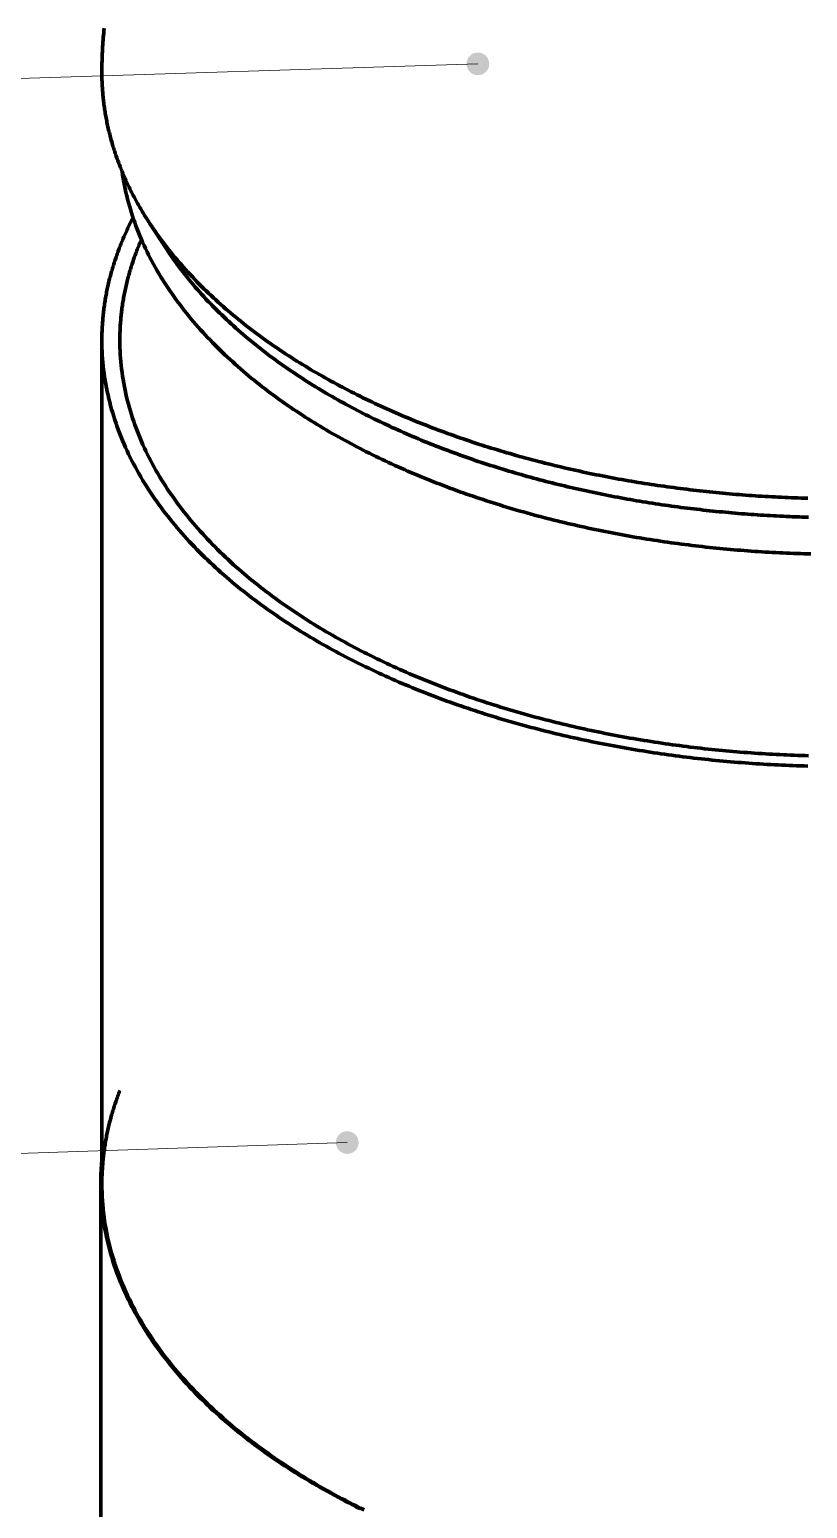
# Model space of a CAD drawing. Header units: millimetres. Extents: x 0 to 841, y 0 to 594.
# Drawn here: x 276.5 to 317.6, y 313.8 to 391.9 of the extents above; entities that cross this region are included whole.
import ezdxf

# ---------------------------------------------------------------- set-up
doc = ezdxf.new("R2010")
doc.units = ezdxf.units.MM
doc.layers.add('01-VISIBLE', color=7, linetype='CONTINUOUS', lineweight=70)
doc.layers.add('08-FINA', color=5, linetype='CONTINUOUS', lineweight=18)

msp = doc.modelspace()

# ---------------------------------------------------------------- hatches: boundary and pattern name
at = {"layer": '08-FINA'}
h = msp.add_hatch(color=7, dxfattribs=at)
h.dxf.hatch_style = 1
edge = h.paths.add_edge_path()
edge.add_arc((300.202, 390.084), 0.6, 0, 360)
h = msp.add_hatch(color=7, dxfattribs=at)
h.dxf.hatch_style = 1
edge = h.paths.add_edge_path()
edge.add_arc((293.298, 333.087), 0.6, 0, 360)

# ---------------------------------------------------------------- linework, layer by layer
at = {"layer": '01-VISIBLE'}
for p, q in [((283.736, 380.311), (282.848, 381.669)), ((280.329, 330.897), (280.329, 375.476)), ((280.269, 295.948), (280.269, 330.897))]:
    msp.add_line(p, q, dxfattribs=at)
for points in [[(280.45, 391.971), (280.438, 391.848), (280.426, 391.725), (280.415, 391.603), (280.404, 391.48), (280.395, 391.356), (280.386, 391.233), (280.377, 391.11), (280.369, 390.987), (280.362, 390.864), (280.356, 390.74), (280.35, 390.617), (280.345, 390.494), (280.341, 390.37), (280.337, 390.247), (280.334, 390.124), (280.332, 390), (280.33, 389.877), (280.329, 389.753), (280.329, 389.63)], [(280.329, 389.63), (280.329, 389.549), (280.33, 389.468), (280.331, 389.388), (280.333, 389.307), (280.335, 389.226), (280.338, 389.146), (280.341, 389.065), (280.345, 388.985), (280.349, 388.904), (280.354, 388.824), (280.359, 388.743), (280.365, 388.663), (280.371, 388.582), (280.378, 388.502), (280.385, 388.422), (280.393, 388.341), (280.401, 388.261), (280.41, 388.181), (280.419, 388.101), (280.428, 388.021), (280.439, 387.941), (280.449, 387.861), (280.46, 387.781), (280.472, 387.701), (280.484, 387.621), (280.497, 387.541), (280.51, 387.462), (280.523, 387.382), (280.538, 387.303), (280.552, 387.224), (280.567, 387.144), (280.583, 387.065), (280.598, 386.986), (280.615, 386.907), (280.632, 386.828), (280.649, 386.749), (280.667, 386.671), (280.685, 386.592), (280.704, 386.514), (280.723, 386.435), (280.743, 386.357), (280.763, 386.279), (280.784, 386.201), (280.805, 386.123), (280.826, 386.045), (280.848, 385.968), (280.87, 385.89), (280.893, 385.813), (280.916, 385.736), (280.94, 385.659), (280.964, 385.582), (280.989, 385.505), (281.014, 385.428), (281.039, 385.351), (281.065, 385.275), (281.091, 385.199), (281.118, 385.123), (281.145, 385.047), (281.173, 384.971), (281.201, 384.895), (281.229, 384.82), (281.258, 384.744), (281.287, 384.669), (281.317, 384.594), (281.347, 384.519), (281.377, 384.445), (281.408, 384.37), (281.439, 384.296), (281.47, 384.221), (281.502, 384.147), (281.535, 384.073), (281.568, 384), (281.601, 383.926), (281.634, 383.853), (281.668, 383.78), (281.702, 383.707), (281.737, 383.634), (281.772, 383.561), (281.807, 383.489), (281.843, 383.416), (281.879, 383.344), (281.916, 383.272), (281.952, 383.2), (281.99, 383.129), (282.027, 383.057), (282.065, 382.986), (282.103, 382.915), (282.142, 382.844), (282.181, 382.774), (282.22, 382.703), (282.26, 382.633), (282.299, 382.563), (282.34, 382.493), (282.38, 382.423), (282.421, 382.354), (282.462, 382.284), (282.504, 382.215), (282.546, 382.146), (282.588, 382.077), (282.63, 382.009), (282.673, 381.94), (282.716, 381.872), (282.76, 381.804), (282.804, 381.736), (282.848, 381.669)], [(281.4, 384.389), (281.426, 384.206), (281.456, 384.023), (281.488, 383.84), (281.522, 383.658), (281.559, 383.476), (281.599, 383.295), (281.641, 383.114), (281.686, 382.934), (281.733, 382.755), (281.783, 382.576), (281.835, 382.398), (281.889, 382.221), (281.946, 382.044), (282.005, 381.868), (282.066, 381.693), (282.13, 381.519), (282.196, 381.345), (282.264, 381.173), (282.334, 381.001), (282.406, 380.83), (282.481, 380.661), (282.558, 380.492), (282.636, 380.324), (282.717, 380.157), (282.8, 379.99), (282.884, 379.825), (282.971, 379.661), (283.059, 379.498), (283.149, 379.336), (283.241, 379.175), (283.335, 379.015), (283.431, 378.856), (283.528, 378.698), (283.627, 378.541), (283.728, 378.385), (283.83, 378.231), (283.934, 378.077), (284.039, 377.924), (284.146, 377.773), (284.255, 377.622), (284.365, 377.473), (284.476, 377.325), (284.589, 377.177), (284.703, 377.031), (284.819, 376.886), (284.936, 376.742), (285.054, 376.599), (285.173, 376.457), (285.294, 376.317), (285.416, 376.177), (285.539, 376.038), (285.664, 375.901), (285.789, 375.764), (285.916, 375.629), (286.044, 375.494), (286.173, 375.361), (286.303, 375.229), (286.434, 375.098), (286.566, 374.967), (286.7, 374.838), (286.834, 374.71), (286.969, 374.583), (287.105, 374.457), (287.242, 374.332), (287.38, 374.208), (287.519, 374.085), (287.658, 373.963), (287.799, 373.842), (287.94, 373.722), (288.083, 373.603), (288.226, 373.485), (288.37, 373.368), (288.514, 373.252), (288.66, 373.136), (288.806, 373.022), (288.953, 372.909), (289.101, 372.797), (289.249, 372.685), (289.398, 372.575), (289.548, 372.466), (289.698, 372.357), (289.849, 372.25), (290.001, 372.143), (290.154, 372.037), (290.307, 371.932), (290.46, 371.828), (290.614, 371.725), (290.769, 371.623), (290.925, 371.522), (291.081, 371.421), (291.237, 371.322), (291.394, 371.223), (291.552, 371.125), (291.71, 371.028), (291.869, 370.932), (292.028, 370.837), (292.188, 370.743), (292.348, 370.649), (292.508, 370.556), (292.67, 370.465), (292.831, 370.373), (292.993, 370.283), (293.156, 370.194), (293.319, 370.105), (293.482, 370.017), (293.646, 369.93), (293.81, 369.844), (293.975, 369.759), (294.14, 369.674), (294.305, 369.59), (294.471, 369.507), (294.637, 369.425), (294.804, 369.343), (294.971, 369.262), (295.138, 369.182), (295.306, 369.103), (295.474, 369.024), (295.642, 368.947), (295.811, 368.87), (295.98, 368.793), (296.15, 368.718), (296.319, 368.643), (296.489, 368.569), (296.66, 368.495), (296.83, 368.423), (297.001, 368.351), (297.173, 368.279), (297.344, 368.209), (297.516, 368.139), (297.688, 368.07), (297.861, 368.002), (298.033, 367.934), (298.206, 367.867), (298.38, 367.8), (298.553, 367.735), (298.727, 367.67), (298.901, 367.605), (299.075, 367.542), (299.249, 367.479), (299.424, 367.417), (299.599, 367.355), (299.774, 367.294), (299.95, 367.234), (300.125, 367.174), (300.301, 367.115), (300.477, 367.057), (300.654, 366.999), (300.83, 366.942), (301.007, 366.886), (301.184, 366.83), (301.361, 366.775), (301.538, 366.72), (301.716, 366.666), (301.893, 366.613), (302.071, 366.56), (302.249, 366.508), (302.428, 366.457), (302.606, 366.406), (302.785, 366.356), (302.963, 366.307), (303.142, 366.258), (303.321, 366.21), (303.501, 366.162), (303.68, 366.115), (303.86, 366.068), (304.039, 366.023), (304.219, 365.977), (304.399, 365.933), (304.58, 365.889), (304.76, 365.845), (304.94, 365.802), (305.121, 365.76), (305.302, 365.718), (305.483, 365.677), (305.664, 365.637), (305.845, 365.597), (306.026, 365.557), (306.208, 365.519), (306.389, 365.48), (306.571, 365.443), (306.752, 365.406), (306.934, 365.369), (307.116, 365.333), (307.298, 365.298), (307.481, 365.263), (307.663, 365.229), (307.845, 365.195), (308.028, 365.162), (308.211, 365.13), (308.393, 365.098), (308.576, 365.066), (308.759, 365.036), (308.942, 365.005), (309.125, 364.976), (309.308, 364.947), (309.492, 364.918), (309.675, 364.89), (309.858, 364.862), (310.042, 364.835), (310.226, 364.809), (310.409, 364.783), (310.593, 364.758), (310.777, 364.733), (310.961, 364.709), (311.145, 364.685), (311.329, 364.662), (311.513, 364.639), (311.697, 364.617), (311.881, 364.596), (312.066, 364.575), (312.25, 364.555), (312.434, 364.535), (312.619, 364.515), (312.803, 364.496), (312.988, 364.478), (313.173, 364.46), (313.357, 364.443), (313.542, 364.427), (313.727, 364.41), (313.912, 364.395), (314.097, 364.38), (314.282, 364.365), (314.467, 364.351), (314.652, 364.338), (314.837, 364.325), (315.022, 364.312), (315.207, 364.3), (315.392, 364.289), (315.577, 364.278), (315.762, 364.268), (315.948, 364.258), (316.133, 364.249), (316.318, 364.24), (316.503, 364.232), (316.689, 364.224), (316.874, 364.217), (317.06, 364.21), (317.245, 364.204), (317.43, 364.198), (317.616, 364.193), (317.801, 364.189)], [(281.976, 381.952), (281.939, 381.881), (281.903, 381.809), (281.867, 381.737), (281.831, 381.665), (281.795, 381.593), (281.76, 381.521), (281.726, 381.449), (281.691, 381.376), (281.657, 381.303), (281.624, 381.23), (281.59, 381.157), (281.558, 381.084), (281.525, 381.01), (281.493, 380.937), (281.461, 380.863), (281.43, 380.789), (281.399, 380.715), (281.368, 380.641), (281.338, 380.566), (281.308, 380.492), (281.279, 380.417), (281.25, 380.342), (281.222, 380.267), (281.193, 380.192), (281.166, 380.116), (281.138, 380.041), (281.112, 379.965), (281.085, 379.889), (281.059, 379.813), (281.033, 379.737), (281.008, 379.661), (280.983, 379.584), (280.959, 379.508), (280.935, 379.431), (280.912, 379.354), (280.888, 379.277), (280.866, 379.2), (280.844, 379.123), (280.822, 379.046), (280.801, 378.968), (280.78, 378.891), (280.759, 378.813), (280.739, 378.735), (280.72, 378.657), (280.701, 378.579), (280.682, 378.501), (280.664, 378.423), (280.646, 378.345), (280.629, 378.266), (280.613, 378.188), (280.596, 378.109), (280.58, 378.03), (280.565, 377.951), (280.55, 377.872), (280.536, 377.793), (280.522, 377.714), (280.508, 377.635), (280.495, 377.556), (280.483, 377.477), (280.471, 377.397), (280.459, 377.318), (280.448, 377.238), (280.438, 377.158), (280.428, 377.079), (280.418, 376.999), (280.409, 376.919), (280.4, 376.839), (280.392, 376.759), (280.384, 376.679), (280.377, 376.599), (280.371, 376.519), (280.364, 376.439), (280.359, 376.359), (280.354, 376.279), (280.349, 376.199), (280.345, 376.119), (280.341, 376.038), (280.338, 375.958), (280.335, 375.878), (280.333, 375.798), (280.331, 375.717), (280.33, 375.637), (280.329, 375.557), (280.329, 375.476)], [(282.848, 381.669), (282.943, 381.524), (283.04, 381.38), (283.139, 381.238), (283.238, 381.096), (283.339, 380.955), (283.442, 380.815), (283.545, 380.675), (283.65, 380.537), (283.756, 380.4), (283.863, 380.263), (283.971, 380.128), (284.081, 379.993), (284.191, 379.86), (284.303, 379.727), (284.416, 379.595), (284.53, 379.464), (284.644, 379.334), (284.76, 379.205), (284.877, 379.077), (284.995, 378.95), (285.114, 378.823), (285.234, 378.698), (285.354, 378.573), (285.476, 378.45), (285.598, 378.327), (285.722, 378.205), (285.846, 378.084), (285.971, 377.964), (286.097, 377.845), (286.224, 377.726), (286.352, 377.609), (286.48, 377.492), (286.609, 377.376), (286.739, 377.262), (286.87, 377.148), (287.001, 377.034), (287.133, 376.922), (287.266, 376.811), (287.4, 376.7), (287.534, 376.59), (287.669, 376.481), (287.805, 376.373), (287.941, 376.266), (288.078, 376.159), (288.215, 376.053), (288.353, 375.948), (288.492, 375.844), (288.632, 375.741), (288.772, 375.639), (288.912, 375.537), (289.053, 375.436), (289.195, 375.336), (289.337, 375.237), (289.48, 375.138), (289.623, 375.04), (289.767, 374.943), (289.911, 374.847), (290.056, 374.751), (290.201, 374.657), (290.347, 374.563), (290.493, 374.469), (290.64, 374.377), (290.787, 374.285), (290.935, 374.194), (291.083, 374.104), (291.231, 374.014), (291.38, 373.925), (291.53, 373.837), (291.679, 373.75), (291.83, 373.663), (291.98, 373.577), (292.131, 373.492), (292.283, 373.407), (292.435, 373.323), (292.587, 373.24), (292.739, 373.158), (292.892, 373.076), (293.046, 372.995), (293.199, 372.914), (293.353, 372.834), (293.508, 372.755), (293.662, 372.677), (293.817, 372.599), (293.973, 372.522), (294.128, 372.445), (294.284, 372.369), (294.441, 372.294), (294.597, 372.22), (294.754, 372.146), (294.911, 372.072), (295.069, 372), (295.227, 371.928), (295.385, 371.856), (295.543, 371.786), (295.702, 371.715), (295.861, 371.646), (296.02, 371.577), (296.179, 371.509), (296.339, 371.441), (296.499, 371.374), (296.659, 371.308), (296.82, 371.242), (296.98, 371.177), (297.141, 371.112), (297.303, 371.048), (297.464, 370.985), (297.626, 370.922), (297.788, 370.859), (297.95, 370.798), (298.112, 370.737), (298.275, 370.676), (298.437, 370.616), (298.6, 370.557), (298.763, 370.498), (298.927, 370.44), (299.09, 370.382), (299.254, 370.325), (299.418, 370.269), (299.582, 370.213), (299.747, 370.157), (299.911, 370.102), (300.076, 370.048), (300.241, 369.994), (300.406, 369.941), (300.571, 369.888), (300.737, 369.836), (300.902, 369.785), (301.068, 369.734), (301.234, 369.683), (301.4, 369.633), (301.566, 369.584), (301.733, 369.535), (301.899, 369.487), (302.066, 369.439), (302.233, 369.392), (302.4, 369.345), (302.567, 369.299), (302.735, 369.253), (302.902, 369.208), (303.07, 369.163), (303.237, 369.119), (303.405, 369.075), (303.573, 369.032), (303.741, 368.99), (303.91, 368.948), (304.078, 368.906), (304.247, 368.865), (304.415, 368.824), (304.584, 368.784), (304.753, 368.745), (304.922, 368.706), (305.091, 368.667), (305.26, 368.629), (305.43, 368.592), (305.599, 368.555), (305.769, 368.518), (305.938, 368.482), (306.108, 368.446), (306.278, 368.411), (306.448, 368.377), (306.618, 368.343), (306.788, 368.309), (306.958, 368.276), (307.129, 368.243), (307.299, 368.211), (307.47, 368.179), (307.64, 368.148), (307.811, 368.117), (307.982, 368.087), (308.153, 368.057), (308.324, 368.028), (308.495, 367.999), (308.666, 367.971), (308.837, 367.943), (309.008, 367.916), (309.18, 367.889), (309.351, 367.862), (309.523, 367.836), (309.694, 367.811), (309.866, 367.786), (310.038, 367.761), (310.209, 367.737), (310.381, 367.714), (310.553, 367.691), (310.725, 367.668), (310.897, 367.646), (311.069, 367.624), (311.241, 367.603), (311.413, 367.582), (311.586, 367.561), (311.758, 367.541), (311.93, 367.522), (312.103, 367.503), (312.275, 367.484), (312.448, 367.466), (312.62, 367.449), (312.793, 367.432), (312.966, 367.415), (313.138, 367.399), (313.311, 367.383), (313.484, 367.367), (313.657, 367.352), (313.829, 367.338), (314.002, 367.324), (314.175, 367.311), (314.348, 367.297), (314.521, 367.285), (314.694, 367.273), (314.867, 367.261), (315.04, 367.25), (315.213, 367.239), (315.387, 367.228), (315.56, 367.218), (315.733, 367.209), (315.906, 367.2), (316.079, 367.191), (316.253, 367.183), (316.426, 367.176), (316.599, 367.168), (316.773, 367.161), (316.946, 367.155), (317.119, 367.149), (317.293, 367.144), (317.466, 367.139), (317.639, 367.134)], [(282.416, 380.808), (282.384, 380.734), (282.353, 380.659), (282.322, 380.585), (282.291, 380.51), (282.261, 380.435), (282.231, 380.36), (282.202, 380.285), (282.172, 380.21), (282.144, 380.134), (282.116, 380.059), (282.088, 379.983), (282.061, 379.907), (282.034, 379.831), (282.007, 379.754), (281.981, 379.678), (281.956, 379.601), (281.93, 379.525), (281.906, 379.448), (281.881, 379.371), (281.858, 379.294), (281.834, 379.216), (281.811, 379.139), (281.789, 379.061), (281.767, 378.984), (281.745, 378.906), (281.724, 378.828), (281.704, 378.75), (281.683, 378.672), (281.664, 378.594), (281.645, 378.515), (281.626, 378.437), (281.608, 378.358), (281.59, 378.279), (281.572, 378.2), (281.556, 378.121), (281.539, 378.042), (281.523, 377.963), (281.508, 377.884), (281.493, 377.805), (281.479, 377.725), (281.465, 377.646), (281.451, 377.566), (281.438, 377.486), (281.426, 377.407), (281.414, 377.327), (281.403, 377.247), (281.392, 377.167), (281.381, 377.087), (281.371, 377.007), (281.362, 376.926), (281.353, 376.846), (281.344, 376.766), (281.336, 376.686), (281.329, 376.605), (281.322, 376.525), (281.316, 376.444), (281.31, 376.364), (281.304, 376.283), (281.3, 376.203), (281.295, 376.122), (281.291, 376.041), (281.288, 375.961), (281.285, 375.88), (281.283, 375.799), (281.281, 375.719), (281.28, 375.638), (281.279, 375.557), (281.279, 375.476)], [(283.736, 380.311), (283.83, 380.17), (283.924, 380.03), (284.02, 379.891), (284.118, 379.752), (284.216, 379.615), (284.316, 379.478), (284.417, 379.342), (284.519, 379.207), (284.622, 379.073), (284.727, 378.94), (284.833, 378.808), (284.939, 378.677), (285.047, 378.546), (285.156, 378.417), (285.266, 378.288), (285.377, 378.161), (285.489, 378.034), (285.602, 377.908), (285.716, 377.783), (285.831, 377.659), (285.947, 377.535), (286.064, 377.413), (286.182, 377.291), (286.3, 377.171), (286.42, 377.051), (286.54, 376.932), (286.662, 376.814), (286.784, 376.697), (286.907, 376.58), (287.03, 376.465), (287.155, 376.35), (287.28, 376.237), (287.406, 376.124), (287.533, 376.011), (287.66, 375.9), (287.789, 375.79), (287.918, 375.68), (288.047, 375.571), (288.178, 375.463), (288.309, 375.356), (288.44, 375.25), (288.573, 375.144), (288.705, 375.04), (288.839, 374.936), (288.973, 374.833), (289.108, 374.73), (289.243, 374.629), (289.379, 374.528), (289.516, 374.428), (289.653, 374.329), (289.791, 374.23), (289.929, 374.133), (290.068, 374.036), (290.207, 373.94), (290.347, 373.844), (290.487, 373.75), (290.628, 373.656), (290.769, 373.562), (290.911, 373.47), (291.053, 373.378), (291.196, 373.287), (291.339, 373.197), (291.482, 373.108), (291.626, 373.019), (291.771, 372.931), (291.916, 372.843), (292.061, 372.757), (292.207, 372.671), (292.353, 372.585), (292.5, 372.501), (292.646, 372.417), (292.794, 372.334), (292.942, 372.251), (293.09, 372.169), (293.238, 372.088), (293.387, 372.007), (293.536, 371.928), (293.686, 371.848), (293.836, 371.77), (293.986, 371.692), (294.136, 371.615), (294.287, 371.538), (294.439, 371.462), (294.59, 371.387), (294.742, 371.312), (294.894, 371.238), (295.047, 371.165), (295.2, 371.092), (295.353, 371.02), (295.506, 370.949), (295.66, 370.878), (295.814, 370.808), (295.968, 370.738), (296.122, 370.669), (296.277, 370.601), (296.432, 370.533), (296.588, 370.465), (296.743, 370.399), (296.899, 370.333), (297.055, 370.267), (297.211, 370.203), (297.368, 370.138), (297.525, 370.075), (297.682, 370.012), (297.839, 369.949), (297.997, 369.887), (298.154, 369.826), (298.312, 369.765), (298.47, 369.705), (298.629, 369.646), (298.787, 369.586), (298.946, 369.528), (299.105, 369.47), (299.264, 369.413), (299.424, 369.356), (299.583, 369.3), (299.743, 369.244), (299.903, 369.189), (300.063, 369.134), (300.224, 369.08), (300.384, 369.027), (300.545, 368.974), (300.706, 368.921), (300.867, 368.869), (301.028, 368.818), (301.19, 368.767), (301.351, 368.717), (301.513, 368.667), (301.675, 368.618), (301.837, 368.569), (301.999, 368.521), (302.162, 368.473), (302.324, 368.426), (302.487, 368.379), (302.65, 368.333), (302.813, 368.288), (302.976, 368.243), (303.139, 368.198), (303.302, 368.154), (303.466, 368.11), (303.629, 368.067), (303.793, 368.025), (303.957, 367.983), (304.121, 367.941), (304.285, 367.9), (304.45, 367.859), (304.614, 367.819), (304.779, 367.78), (304.943, 367.741), (305.108, 367.702), (305.273, 367.664), (305.438, 367.626), (305.603, 367.589), (305.768, 367.553), (305.934, 367.517), (306.099, 367.481), (306.265, 367.446), (306.43, 367.411), (306.596, 367.377), (306.762, 367.343), (306.928, 367.31), (307.094, 367.277), (307.26, 367.245), (307.426, 367.213), (307.592, 367.181), (307.759, 367.15), (307.925, 367.12), (308.092, 367.09), (308.258, 367.061), (308.425, 367.032), (308.592, 367.003), (308.759, 366.975), (308.926, 366.947), (309.093, 366.92), (309.26, 366.893), (309.427, 366.867), (309.594, 366.841), (309.762, 366.816), (309.929, 366.791), (310.096, 366.767), (310.264, 366.743), (310.431, 366.719), (310.599, 366.696), (310.767, 366.674), (310.935, 366.651), (311.102, 366.63), (311.27, 366.609), (311.438, 366.588), (311.606, 366.567), (311.774, 366.548), (311.942, 366.528), (312.111, 366.509), (312.279, 366.491), (312.447, 366.472), (312.615, 366.455), (312.784, 366.438), (312.952, 366.421), (313.121, 366.405), (313.289, 366.389), (313.458, 366.373), (313.626, 366.358), (313.795, 366.344), (313.963, 366.33), (314.132, 366.316), (314.301, 366.303), (314.47, 366.29), (314.638, 366.278), (314.807, 366.266), (314.976, 366.254), (315.145, 366.243), (315.314, 366.233), (315.483, 366.223), (315.652, 366.213), (315.821, 366.204), (315.99, 366.195), (316.159, 366.187), (316.328, 366.179), (316.497, 366.171), (316.666, 366.164), (316.835, 366.157), (317.004, 366.151), (317.173, 366.146), (317.342, 366.14), (317.511, 366.135), (317.681, 366.131)], [(280.329, 375.476), (280.33, 375.282), (280.335, 375.087), (280.342, 374.893), (280.352, 374.698), (280.365, 374.504), (280.381, 374.31), (280.4, 374.116), (280.422, 373.923), (280.446, 373.73), (280.474, 373.537), (280.504, 373.345), (280.537, 373.153), (280.573, 372.962), (280.611, 372.771), (280.653, 372.581), (280.697, 372.391), (280.743, 372.202), (280.793, 372.014), (280.844, 371.827), (280.899, 371.64), (280.956, 371.454), (281.016, 371.268), (281.078, 371.084), (281.143, 370.9), (281.21, 370.718), (281.279, 370.536), (281.351, 370.355), (281.425, 370.175), (281.502, 369.996), (281.58, 369.818), (281.661, 369.641), (281.744, 369.465), (281.83, 369.29), (281.917, 369.116), (282.006, 368.943), (282.098, 368.772), (282.191, 368.601), (282.287, 368.431), (282.384, 368.263), (282.484, 368.095), (282.585, 367.929), (282.688, 367.764), (282.793, 367.6), (282.899, 367.437), (283.007, 367.275), (283.117, 367.115), (283.229, 366.955), (283.342, 366.797), (283.457, 366.64), (283.574, 366.484), (283.692, 366.329), (283.811, 366.176), (283.932, 366.023), (284.055, 365.872), (284.178, 365.722), (284.304, 365.573), (284.43, 365.425), (284.558, 365.278), (284.687, 365.133), (284.818, 364.988), (284.95, 364.845), (285.083, 364.703), (285.217, 364.562), (285.352, 364.422), (285.489, 364.283), (285.626, 364.146), (285.765, 364.009), (285.905, 363.874), (286.046, 363.74), (286.188, 363.607), (286.331, 363.475), (286.475, 363.344), (286.62, 363.214), (286.766, 363.085), (286.912, 362.957), (287.06, 362.831), (287.209, 362.705), (287.359, 362.581), (287.509, 362.457), (287.66, 362.335), (287.812, 362.213), (287.965, 362.093), (288.119, 361.974), (288.274, 361.855), (288.429, 361.738), (288.585, 361.622), (288.742, 361.507), (288.9, 361.392), (289.058, 361.279), (289.217, 361.167), (289.377, 361.056), (289.537, 360.945), (289.698, 360.836), (289.86, 360.728), (290.022, 360.62), (290.185, 360.514), (290.348, 360.408), (290.513, 360.304), (290.677, 360.2), (290.843, 360.097), (291.009, 359.996), (291.175, 359.895), (291.342, 359.795), (291.509, 359.696), (291.678, 359.597), (291.846, 359.5), (292.015, 359.404), (292.185, 359.308), (292.355, 359.214), (292.525, 359.12), (292.697, 359.027), (292.868, 358.935), (293.04, 358.844), (293.212, 358.754), (293.385, 358.664), (293.559, 358.576), (293.732, 358.488), (293.906, 358.401), (294.081, 358.315), (294.256, 358.23), (294.431, 358.145), (294.607, 358.061), (294.783, 357.979), (294.96, 357.897), (295.136, 357.815), (295.314, 357.735), (295.491, 357.655), (295.669, 357.576), (295.847, 357.498), (296.026, 357.421), (296.205, 357.344), (296.384, 357.269), (296.564, 357.194), (296.744, 357.119), (296.924, 357.046), (297.105, 356.973), (297.285, 356.901), (297.467, 356.83), (297.648, 356.76), (297.83, 356.69), (298.012, 356.621), (298.194, 356.553), (298.376, 356.485), (298.559, 356.418), (298.742, 356.352), (298.926, 356.287), (299.109, 356.222), (299.293, 356.158), (299.477, 356.095), (299.661, 356.032), (299.846, 355.971), (300.031, 355.909), (300.216, 355.849), (300.401, 355.789), (300.586, 355.73), (300.772, 355.672), (300.958, 355.614), (301.144, 355.557), (301.33, 355.501), (301.517, 355.445), (301.704, 355.39), (301.89, 355.336), (302.078, 355.282), (302.265, 355.229), (302.452, 355.177), (302.64, 355.125), (302.828, 355.074), (303.016, 355.024), (303.204, 354.974), (303.392, 354.925), (303.581, 354.877), (303.77, 354.829), (303.958, 354.782), (304.147, 354.736), (304.337, 354.69), (304.526, 354.645), (304.715, 354.6), (304.905, 354.556), (305.095, 354.513), (305.285, 354.47), (305.475, 354.428), (305.665, 354.387), (305.855, 354.346), (306.046, 354.306), (306.236, 354.266), (306.427, 354.227), (306.618, 354.189), (306.809, 354.151), (307, 354.114), (307.191, 354.078), (307.382, 354.042), (307.573, 354.007), (307.765, 353.972), (307.957, 353.938), (308.148, 353.905), (308.34, 353.872), (308.532, 353.84), (308.724, 353.808), (308.916, 353.777), (309.109, 353.747), (309.301, 353.717), (309.493, 353.687), (309.686, 353.659), (309.878, 353.631), (310.071, 353.603), (310.264, 353.576), (310.457, 353.55), (310.65, 353.524), (310.843, 353.499), (311.036, 353.475), (311.229, 353.451), (311.422, 353.427), (311.615, 353.404), (311.809, 353.382), (312.002, 353.361), (312.196, 353.339), (312.389, 353.319), (312.583, 353.299), (312.776, 353.28), (312.97, 353.261), (313.164, 353.243), (313.358, 353.225), (313.552, 353.208), (313.746, 353.192), (313.939, 353.176), (314.134, 353.16), (314.328, 353.146), (314.522, 353.131), (314.716, 353.118), (314.91, 353.105), (315.104, 353.092), (315.299, 353.08), (315.493, 353.069), (315.687, 353.058), (315.881, 353.048), (316.076, 353.038), (316.27, 353.029), (316.465, 353.02), (316.659, 353.012), (316.854, 353.005), (317.048, 352.998), (317.243, 352.992), (317.437, 352.986), (317.632, 352.981)], [(281.279, 375.476), (281.28, 375.286), (281.284, 375.097), (281.292, 374.907), (281.301, 374.717), (281.314, 374.528), (281.33, 374.339), (281.348, 374.15), (281.369, 373.961), (281.393, 373.772), (281.42, 373.584), (281.45, 373.397), (281.482, 373.21), (281.517, 373.023), (281.554, 372.837), (281.595, 372.651), (281.638, 372.466), (281.683, 372.282), (281.731, 372.098), (281.782, 371.915), (281.835, 371.733), (281.891, 371.552), (281.949, 371.371), (282.01, 371.191), (282.073, 371.012), (282.138, 370.834), (282.206, 370.656), (282.276, 370.48), (282.348, 370.304), (282.423, 370.13), (282.5, 369.956), (282.579, 369.783), (282.66, 369.611), (282.743, 369.441), (282.828, 369.271), (282.915, 369.102), (283.005, 368.935), (283.096, 368.768), (283.189, 368.603), (283.284, 368.438), (283.381, 368.275), (283.48, 368.113), (283.58, 367.952), (283.683, 367.792), (283.787, 367.633), (283.892, 367.475), (284, 367.319), (284.108, 367.163), (284.219, 367.009), (284.331, 366.855), (284.445, 366.703), (284.56, 366.552), (284.676, 366.402), (284.794, 366.254), (284.914, 366.106), (285.035, 365.959), (285.157, 365.814), (285.28, 365.67), (285.405, 365.527), (285.531, 365.385), (285.658, 365.244), (285.787, 365.104), (285.917, 364.965), (286.048, 364.828), (286.18, 364.691), (286.313, 364.556), (286.447, 364.422), (286.583, 364.289), (286.719, 364.157), (286.857, 364.026), (286.995, 363.896), (287.134, 363.767), (287.275, 363.639), (287.416, 363.512), (287.559, 363.387), (287.702, 363.262), (287.846, 363.139), (287.991, 363.016), (288.137, 362.895), (288.284, 362.774), (288.432, 362.655), (288.58, 362.536), (288.729, 362.419), (288.879, 362.303), (289.03, 362.187), (289.182, 362.073), (289.334, 361.959), (289.487, 361.847), (289.641, 361.735), (289.795, 361.625), (289.95, 361.515), (290.106, 361.407), (290.263, 361.299), (290.42, 361.193), (290.577, 361.087), (290.736, 360.982), (290.895, 360.878), (291.054, 360.775), (291.214, 360.673), (291.375, 360.572), (291.537, 360.472), (291.698, 360.373), (291.861, 360.274), (292.024, 360.177), (292.187, 360.08), (292.351, 359.984), (292.516, 359.889), (292.681, 359.795), (292.846, 359.702), (293.012, 359.61), (293.178, 359.518), (293.345, 359.428), (293.513, 359.338), (293.68, 359.249), (293.849, 359.161), (294.017, 359.074), (294.186, 358.987), (294.356, 358.902), (294.526, 358.817), (294.696, 358.733), (294.867, 358.65), (295.038, 358.567), (295.209, 358.486), (295.381, 358.405), (295.553, 358.325), (295.726, 358.246), (295.899, 358.167), (296.072, 358.089), (296.245, 358.012), (296.419, 357.936), (296.594, 357.861), (296.768, 357.786), (296.943, 357.712), (297.118, 357.639), (297.294, 357.567), (297.47, 357.495), (297.646, 357.424), (297.822, 357.354), (297.999, 357.284), (298.176, 357.216), (298.353, 357.148), (298.531, 357.08), (298.709, 357.014), (298.887, 356.948), (299.065, 356.883), (299.244, 356.818), (299.423, 356.754), (299.602, 356.691), (299.781, 356.629), (299.961, 356.567), (300.14, 356.506), (300.321, 356.446), (300.501, 356.386), (300.681, 356.327), (300.862, 356.269), (301.043, 356.211), (301.224, 356.154), (301.405, 356.098), (301.587, 356.042), (301.769, 355.987), (301.951, 355.933), (302.133, 355.88), (302.315, 355.827), (302.498, 355.774), (302.68, 355.723), (302.863, 355.671), (303.046, 355.621), (303.23, 355.571), (303.413, 355.522), (303.597, 355.474), (303.781, 355.426), (303.964, 355.379), (304.149, 355.332), (304.333, 355.286), (304.517, 355.241), (304.702, 355.196), (304.886, 355.152), (305.071, 355.109), (305.256, 355.066), (305.441, 355.024), (305.627, 354.982), (305.812, 354.941), (305.998, 354.901), (306.183, 354.861), (306.369, 354.822), (306.555, 354.783), (306.741, 354.745), (306.927, 354.708), (307.114, 354.671), (307.3, 354.635), (307.486, 354.599), (307.673, 354.564), (307.86, 354.53), (308.047, 354.496), (308.234, 354.463), (308.421, 354.43), (308.608, 354.398), (308.795, 354.367), (308.983, 354.336), (309.17, 354.306), (309.358, 354.276), (309.545, 354.247), (309.733, 354.218), (309.921, 354.19), (310.109, 354.163), (310.297, 354.136), (310.485, 354.11), (310.673, 354.084), (310.861, 354.059), (311.049, 354.035), (311.238, 354.011), (311.426, 353.987), (311.615, 353.964), (311.803, 353.942), (311.992, 353.92), (312.181, 353.899), (312.369, 353.879), (312.558, 353.859), (312.747, 353.839), (312.936, 353.82), (313.125, 353.802), (313.314, 353.784), (313.503, 353.767), (313.692, 353.751), (313.882, 353.734), (314.071, 353.719), (314.26, 353.704), (314.449, 353.69), (314.639, 353.676), (314.828, 353.662), (315.018, 353.65), (315.207, 353.637), (315.397, 353.626), (315.586, 353.615), (315.776, 353.604), (315.965, 353.594), (316.155, 353.585), (316.345, 353.576), (316.534, 353.567), (316.724, 353.56), (316.914, 353.552), (317.104, 353.546), (317.294, 353.54), (317.483, 353.534), (317.673, 353.529)], [(281.279, 335.837), (281.25, 335.762), (281.221, 335.687), (281.193, 335.611), (281.165, 335.536), (281.138, 335.46), (281.111, 335.385), (281.085, 335.309), (281.059, 335.233), (281.033, 335.157), (281.008, 335.081), (280.983, 335.004), (280.959, 334.928), (280.935, 334.851), (280.911, 334.774), (280.888, 334.697), (280.866, 334.62), (280.843, 334.543), (280.822, 334.466), (280.8, 334.388), (280.78, 334.311), (280.759, 334.233), (280.739, 334.155), (280.72, 334.077), (280.701, 333.999), (280.682, 333.921), (280.664, 333.843), (280.646, 333.765), (280.629, 333.686), (280.612, 333.608), (280.596, 333.529), (280.58, 333.45), (280.565, 333.372), (280.55, 333.293), (280.536, 333.214), (280.522, 333.134), (280.508, 333.055), (280.495, 332.976), (280.483, 332.897), (280.471, 332.817), (280.459, 332.738), (280.448, 332.658), (280.438, 332.579), (280.428, 332.499), (280.418, 332.419), (280.409, 332.34), (280.4, 332.26), (280.392, 332.18), (280.384, 332.1), (280.377, 332.02), (280.371, 331.94), (280.364, 331.86), (280.359, 331.78), (280.354, 331.7), (280.349, 331.619), (280.345, 331.539), (280.341, 331.459), (280.338, 331.379), (280.335, 331.298), (280.333, 331.218), (280.331, 331.138), (280.33, 331.058), (280.329, 330.977), (280.329, 330.897)], [(280.329, 332.146), (280.321, 332.063), (280.314, 331.98), (280.307, 331.897), (280.301, 331.814), (280.295, 331.731), (280.29, 331.647), (280.286, 331.564), (280.282, 331.481), (280.278, 331.397), (280.275, 331.314), (280.273, 331.231), (280.271, 331.147), (280.27, 331.064), (280.269, 330.98), (280.269, 330.897)], [(280.269, 330.897), (280.271, 330.679), (280.276, 330.461), (280.285, 330.243), (280.298, 330.026), (280.314, 329.808), (280.334, 329.591), (280.358, 329.375), (280.385, 329.158), (280.416, 328.943), (280.45, 328.727), (280.488, 328.513), (280.529, 328.299), (280.574, 328.085), (280.622, 327.873), (280.673, 327.661), (280.728, 327.45), (280.786, 327.24), (280.847, 327.031), (280.912, 326.822), (280.979, 326.615), (281.05, 326.409), (281.124, 326.204), (281.201, 326), (281.281, 325.797), (281.363, 325.596), (281.449, 325.395), (281.537, 325.196), (281.629, 324.998), (281.723, 324.801), (281.819, 324.606), (281.919, 324.412), (282.02, 324.219), (282.125, 324.028), (282.232, 323.838), (282.341, 323.649), (282.453, 323.462), (282.566, 323.276), (282.683, 323.092), (282.801, 322.909), (282.922, 322.728), (283.045, 322.547), (283.169, 322.369), (283.296, 322.192), (283.425, 322.016), (283.556, 321.841), (283.689, 321.669), (283.824, 321.497), (283.96, 321.327), (284.098, 321.159), (284.238, 320.992), (284.38, 320.826), (284.523, 320.662), (284.668, 320.499), (284.815, 320.338), (284.963, 320.178), (285.113, 320.02), (285.264, 319.863), (285.417, 319.707), (285.571, 319.553), (285.726, 319.4), (285.883, 319.249), (286.041, 319.099), (286.2, 318.95), (286.361, 318.803), (286.523, 318.657), (286.686, 318.512), (286.851, 318.369), (287.016, 318.227), (287.183, 318.087), (287.35, 317.947), (287.519, 317.81), (287.689, 317.673), (287.86, 317.538), (288.032, 317.404), (288.205, 317.271), (288.379, 317.14), (288.554, 317.01), (288.729, 316.881), (288.906, 316.753), (289.084, 316.627), (289.262, 316.502), (289.441, 316.378), (289.622, 316.255), (289.803, 316.133), (289.984, 316.013), (290.167, 315.894), (290.35, 315.776), (290.534, 315.659), (290.719, 315.544), (290.904, 315.429), (291.091, 315.316), (291.278, 315.204), (291.465, 315.093), (291.653, 314.983), (291.842, 314.874), (292.032, 314.767), (292.222, 314.66), (292.413, 314.555), (292.604, 314.45), (292.796, 314.347), (292.989, 314.245), (293.182, 314.144), (293.375, 314.044), (293.569, 313.945), (293.764, 313.847), (293.959, 313.75)], [(280.329, 330.897), (280.331, 330.679), (280.336, 330.462), (280.345, 330.244), (280.358, 330.027), (280.374, 329.81), (280.394, 329.593), (280.418, 329.377), (280.445, 329.161), (280.475, 328.946), (280.51, 328.731), (280.547, 328.516), (280.588, 328.303), (280.633, 328.09), (280.681, 327.877), (280.732, 327.666), (280.787, 327.455), (280.845, 327.245), (280.906, 327.037), (280.971, 326.829), (281.038, 326.622), (281.109, 326.416), (281.183, 326.211), (281.259, 326.008), (281.339, 325.805), (281.422, 325.604), (281.507, 325.404), (281.595, 325.205), (281.687, 325.007), (281.78, 324.811), (281.877, 324.616), (281.976, 324.422), (282.078, 324.23), (282.182, 324.039), (282.289, 323.849), (282.398, 323.661), (282.509, 323.474), (282.623, 323.288), (282.739, 323.104), (282.857, 322.921), (282.978, 322.74), (283.1, 322.56), (283.225, 322.382), (283.352, 322.205), (283.48, 322.029), (283.611, 321.855), (283.744, 321.683), (283.878, 321.512), (284.014, 321.342), (284.152, 321.174), (284.292, 321.007), (284.434, 320.842), (284.577, 320.678), (284.722, 320.515), (284.868, 320.354), (285.016, 320.194), (285.165, 320.036), (285.316, 319.88), (285.469, 319.724), (285.622, 319.57), (285.778, 319.418), (285.934, 319.266), (286.092, 319.117), (286.251, 318.968), (286.412, 318.821), (286.573, 318.676), (286.736, 318.531), (286.9, 318.388), (287.066, 318.247), (287.232, 318.106), (287.399, 317.967), (287.568, 317.83), (287.738, 317.693), (287.908, 317.558), (288.08, 317.425), (288.253, 317.292), (288.426, 317.161), (288.601, 317.031), (288.776, 316.902), (288.953, 316.775), (289.13, 316.649), (289.308, 316.524), (289.487, 316.4), (289.667, 316.277), (289.848, 316.156), (290.029, 316.036), (290.212, 315.917), (290.395, 315.799), (290.578, 315.683), (290.763, 315.567), (290.948, 315.453), (291.134, 315.34), (291.321, 315.228), (291.508, 315.117), (291.696, 315.007), (291.885, 314.899), (292.074, 314.791), (292.264, 314.685), (292.454, 314.58), (292.645, 314.476), (292.837, 314.372), (293.029, 314.27), (293.222, 314.169), (293.415, 314.07), (293.609, 313.971), (293.803, 313.873), (293.998, 313.776), (294.194, 313.68)]]:
    msp.add_lwpolyline(points, dxfattribs=at)
at = {"layer": '08-FINA'}
for p, q in [((51.498, 382.144), (300.202, 390.084)), ((51.498, 325.15), (293.298, 333.087))]:
    msp.add_line(p, q, dxfattribs=at)

doc.saveas('drawing.dxf')
